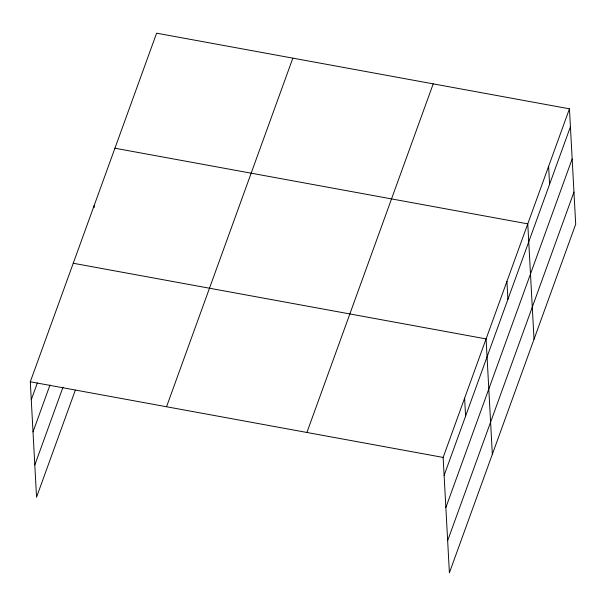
<?xml version="1.0" encoding="UTF-8"?>
<svg xmlns="http://www.w3.org/2000/svg" width="606" height="606" viewBox="0 0 606 606"><rect width="100%" height="100%" fill="white"/><g stroke="black" fill="none" stroke-linecap="round" stroke-linejoin="round"><path stroke-width="0.91" d="M75.326 390.15L36.549 497.178L30.3 381.788L156.606 33.178L569.451 108.822L575.7 224.212L449.394 572.822L443.145 457.432L569.451 108.822M31.27 399.74L37.36 382.939M33.012 431.896L49.995 385.015M34.807 465.022L63.009 387.181M166.536 406.747L292.842 58.146M306.909 432.472L433.214 83.863M444.122 475.384L570.42 126.775M445.857 507.54L572.162 158.931M447.652 540.666L573.958 192.057M114.92 148.22L527.773 223.864L534.022 339.254M73.243 263.262L486.088 338.905L492.337 454.295M30.3 381.788L443.145 457.432M548.612 166.347L549.581 184.3M506.927 281.381L507.904 299.334M464.62 398.165L465.59 416.117M94.081 205.745L94.188 207.631"/></g></svg>
